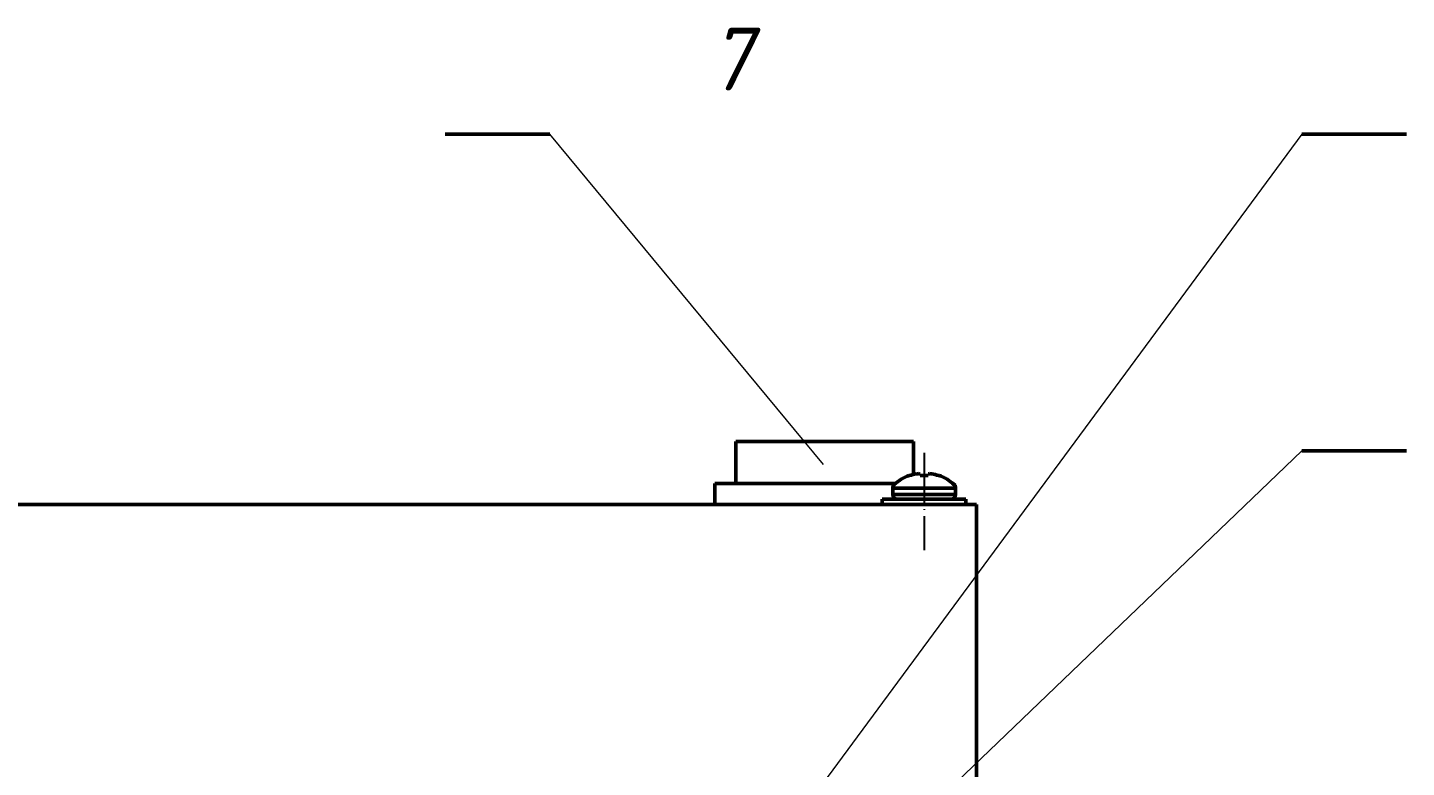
# Model space of a CAD drawing. Header units: inches. Extents: x -1846 to 3013, y 0 to 1997.
# Drawn here: x -982.8 to -785.1, y 278.4 to 384.4 of the extents above; entities that cross this region are included whole.
import ezdxf

# ---------------------------------------------------------------- set-up
doc = ezdxf.new("R2010")
doc.units = ezdxf.units.IN
doc.linetypes.add('ACAD_ISO04W100', pattern=[30, 24, -3, 0, -3])
doc.layers.get('0').update_dxf_attribs({"color": 2, "lineweight": 0})
doc.layers.add('Basic', color=7, linetype='Continuous', lineweight=50)
doc.layers.add('Tam', color=1, linetype='ACAD_ISO04W100', lineweight=25)
doc.styles.add('Annotative', font='')
doc.styles.get('Annotative').set_extended_font_data('TCVN 7284', italic=True)

msp = doc.modelspace()

# ---------------------------------------------------------------- linework, layer by layer
for p, q in [((-868.66, 321.79), (-907.92, 369.11)), ((-800.11, 369.11), (-905.53, 226.35)), ((-916.47, 212.16), (-800.11, 323.74))]:
    msp.add_line(p, q)
at = {"layer": 'Basic'}
for p, q in [((-907.92, 369.11), (-922.92, 369.11)), ((-785.11, 369.11), (-800.11, 369.11)), ((-881.25, 325.06), (-881.25, 319.06)), ((-881.25, 325.06), (-855.75, 325.06)), ((-855.75, 325.06), (-855.75, 320.36)), ((-785.11, 323.74), (-800.11, 323.74)), ((-854.84, 320.44), (-854.81, 320.19)), ((-853.68, 320.19), (-853.66, 320.44)), ((-884.25, 319.06), (-884.25, 316.06)), ((-884.25, 319.06), (-858.34, 319.06)), ((-858.75, 318.4), (-858.75, 317.49)), ((-858.75, 318.4), (-849.75, 318.4)), ((-856.4, 320.19), (-856.32, 320.19)), ((-854.81, 320.19), (-853.68, 320.19)), ((-852.17, 320.19), (-852.1, 320.19)), ((-849.75, 317.49), (-849.75, 318.4)), ((-860.25, 316.81), (-860.25, 316.06)), ((-860.25, 316.81), (-848.25, 316.81)), ((-858.75, 317.49), (-849.75, 317.49)), ((-848.25, 316.06), (-848.25, 316.81)), ((-1136.25, 316.06), (-846.75, 316.06)), ((-846.75, 316.06), (-846.75, 308.56)), ((-846.75, 248.56), (-846.75, 308.56))]:
    msp.add_line(p, q, dxfattribs=at)
for centre, radius, start, end in [((-854.25, 314.18), 6.36, 100.1662, 109.027), ((-854.62, 315.11), 5.37, 93.964, 97.9842), ((-855.17, 319.42), 1.07, 71.7311, 80.5485), ((-853.32, 319.42), 1.07, 99.4515, 108.2689), ((-853.87, 315.11), 5.37, 82.0158, 86.036), ((-854.25, 314.18), 6.36, 70.973, 79.8338), ((-858.07, 318.4), 0.675, 132.4927, 180), ((-854.25, 314.23), 6.34, 109.825, 132.4927), ((-854.25, 314.23), 6.34, 47.5073, 70.175), ((-850.42, 318.4), 0.675, 0, 47.5073), ((-858.07, 317.49), 0.675, 180, 270), ((-850.42, 317.49), 0.675, 270, 0)]:
    msp.add_arc(centre, radius, start, end, dxfattribs=at)
at = {"layer": 'Tam', "ltscale": 0.3}
msp.add_line((-854.25, 323.47), (-854.25, 309.52), dxfattribs=at)

# ---------------------------------------------------------------- texts
at = {"layer": 'Basic', "insert": (-923.5, 384.38), "char_height": 9, "width": 82.5, "attachment_point": 1, "style": 'Annotative'}
msp.add_mtext('\\pxqc;7\\P', dxfattribs=at)

doc.saveas('drawing.dxf')
